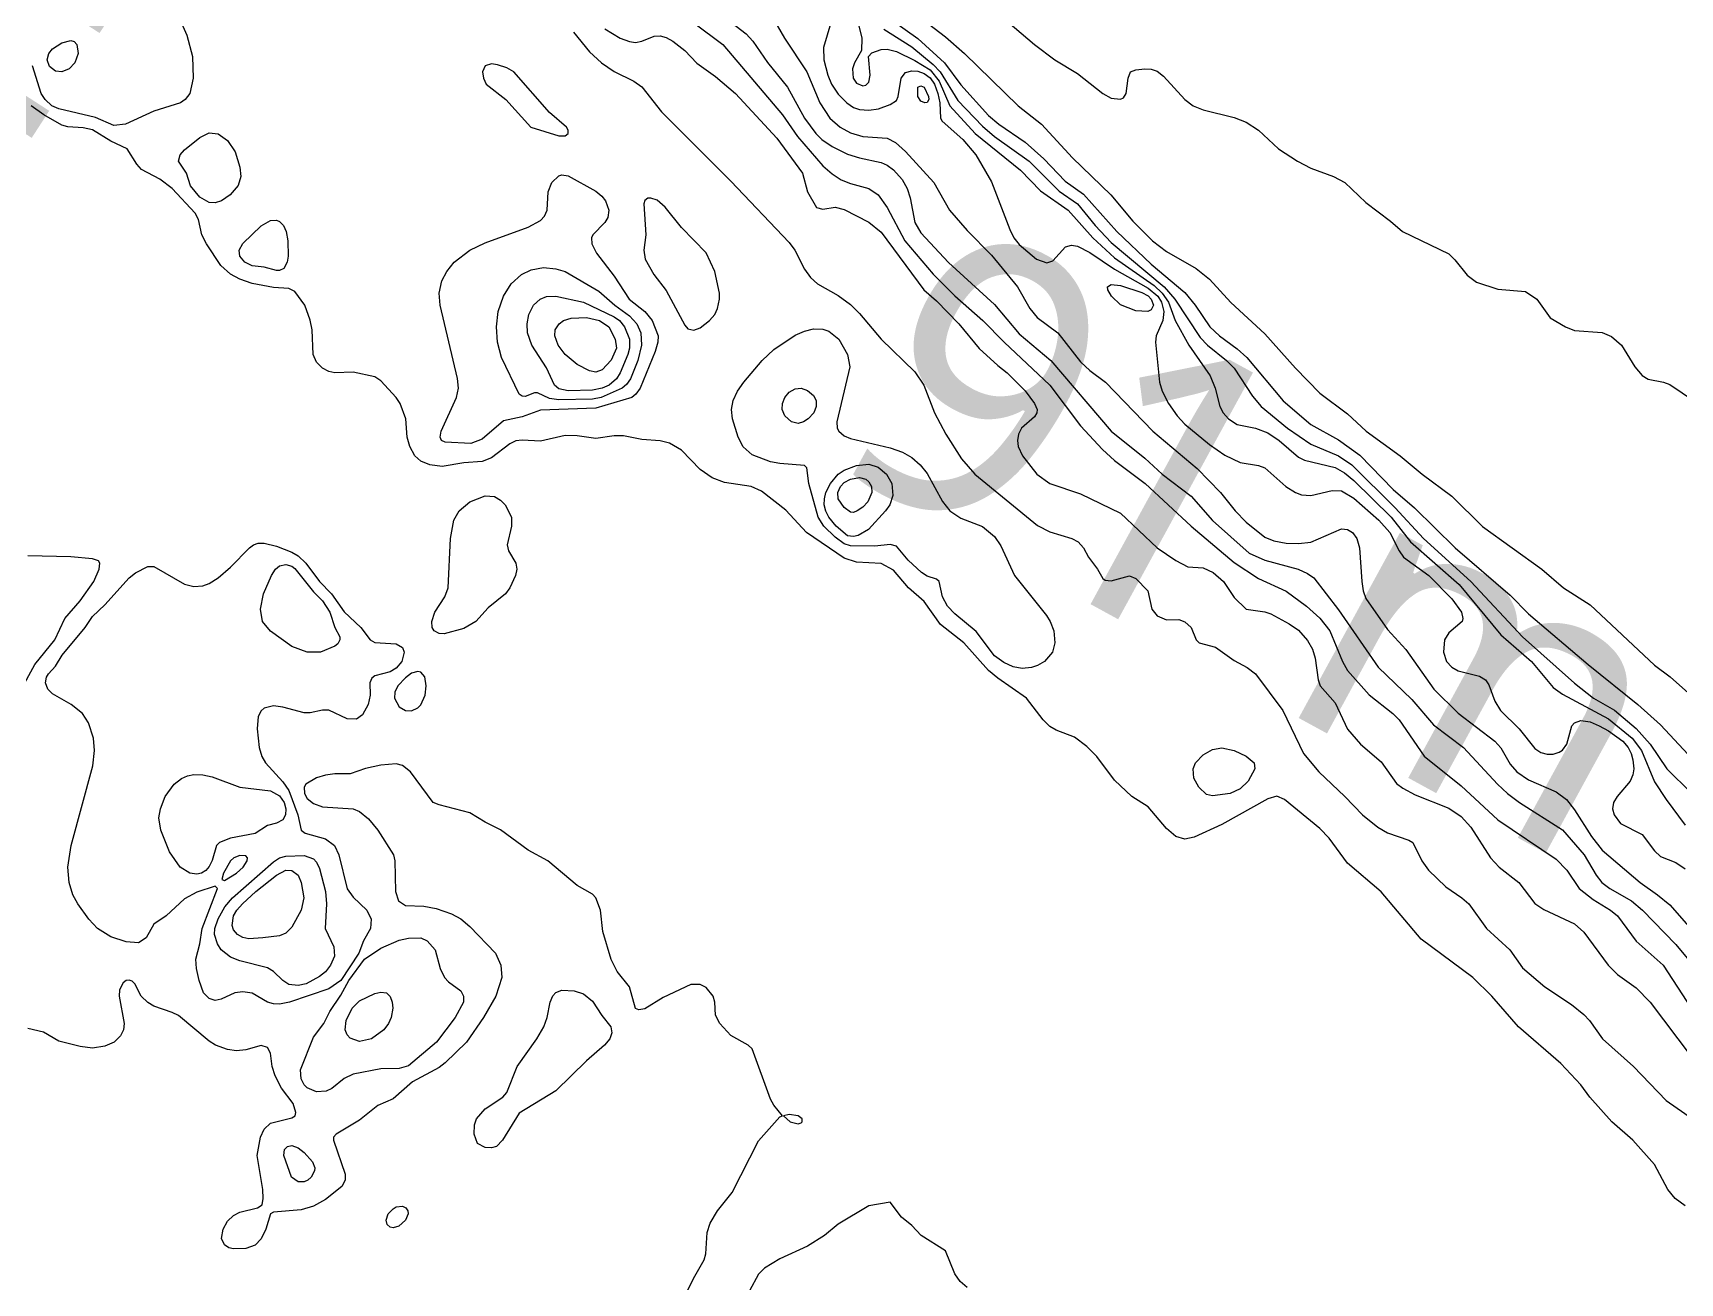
# Model space of a CAD drawing. Extents: x 474277 to 475042, y 254928 to 255625.
# Drawn here: x 474583.15 to 474624.31, y 255089.81 to 255121.03 of the extents above; entities that cross this region are included whole.
import ezdxf

# ---------------------------------------------------------------- set-up
doc = ezdxf.new("R2010")
doc.units = 0
doc.header["$MEASUREMENT"] = 0
doc.layers.add('BaseMapV2_DTM_export_MonNov09090547073261 — entities', color=1, linetype='CONTINUOUS')
doc.styles.get("Standard").update_dxf_attribs({"font": 'romans.shx'})

msp = doc.modelspace()

# ---------------------------------------------------------------- linework, layer by layer
at = {"layer": 'BaseMapV2_DTM_export_MonNov09090547073261 — entities', "color": 15, "linetype": 'Continuous', "true_color": 0xb7484b}
for points in [[(474583.105, 255122.577, 91), (474583.335, 255122.749, 91), (474583.718, 255122.887, 91), (474584.332, 255122.955, 91), (474585.022, 255122.931, 91), (474585.482, 255122.826, 91), (474585.789, 255122.676, 91), (474586.095, 255122.43, 91), (474586.411, 255122.05, 91), (474586.755, 255121.513, 91), (474586.996, 255120.976, 91), (474587.136, 255120.439, 91), (474587.157, 255119.903, 91), (474587.069, 255119.519, 91), (474586.954, 255119.366, 91), (474586.84, 255119.289, 91), (474586.172, 255119.079, 91), (474585.467, 255118.752, 91)], [(474603.501, 255122.816, 88.5), (474605.955, 255120.931, 88.5), (474606.432, 255120.516, 88.5), (474607.767, 255119.213, 88.5), (474608.356, 255118.752, 88.5), (474609.124, 255117.909, 88.5), (474610.085, 255116.989, 88.5), (474610.632, 255116.334, 88.5), (474611.124, 255115.839, 88.5), (474611.475, 255115.576, 88.5), (474612.22, 255115.149, 88.5), (474612.549, 255114.883, 88.5), (474613.085, 255114.295, 88.5), (474613.929, 255113.517, 88.5), (474614.696, 255112.658, 88.5), (474615.309, 255112.032, 88.5), (474615.999, 255111.515, 88.5), (474616.464, 255111.085, 88.5), (474617.31, 255110.471, 88.5), (474617.86, 255110.011, 88.5), (474618.606, 255109.462, 88.5), (474619.373, 255108.703, 88.5), (474620.854, 255107.634, 88.5), (474621.397, 255107.174, 88.5), (474622.057, 255106.75, 88.5), (474623.667, 255105.239, 88.5), (474624.064, 255104.951, 88.5), (474625.277, 255103.866, 88.5)], [(474601.623, 255121.436, 89.75), (474601.932, 255120.899, 89.75), (474602.492, 255120.056, 89.75), (474602.811, 255119.288, 89.75), (474603.06, 255118.906, 89.75), (474603.324, 255118.676, 89.75), (474603.578, 255118.536, 89.75), (474603.884, 255118.445, 89.75), (474604.498, 255118.405, 89.75), (474604.705, 255118.292, 89.75), (474604.958, 255118.07, 89.75), (474605.659, 255117.296, 89.75), (474606.057, 255116.606, 89.75), (474606.491, 255116.094, 89.75), (474607.105, 255115.482, 89.75), (474607.752, 255114.689, 89.75), (474608.064, 255114.152, 89.75), (474608.241, 255113.922, 89.75), (474608.763, 255113.538, 89.75), (474609.328, 255112.813, 89.75), (474609.558, 255112.601, 89.75), (474609.949, 255112.312, 89.75), (474611.134, 255111.085, 89.75), (474612.242, 255110.15, 89.75), (474612.823, 255109.551, 89.75), (474613.192, 255109.091, 89.75), (474613.469, 255108.809, 89.75), (474613.929, 255108.434, 89.75), (474614.159, 255108.348, 89.75), (474614.466, 255108.286, 89.75), (474614.772, 255108.275, 89.75), (474615.079, 255108.313, 89.75), (474615.846, 255108.641, 89.75), (474615.999, 255108.63, 89.75), (474616.12, 255108.555, 89.75), (474616.234, 255108.401, 89.75), (474616.3, 255108.171, 89.75), (474616.352, 255107.328, 89.75), (474616.39, 255107.098, 89.75), (474616.459, 255106.907, 89.75), (474616.996, 255106.133, 89.75), (474617.456, 255105.628, 89.75), (474618.158, 255104.644, 89.75), (474618.759, 255104.038, 89.75), (474619.681, 255103.341, 89.75), (474619.833, 255103.173, 89.75), (474620.063, 255102.768, 89.75), (474620.232, 255102.574, 89.75), (474620.523, 255102.377, 89.75), (474621.213, 255102.073, 89.75), (474621.467, 255101.884, 89.75), (474621.673, 255101.626, 89.75), (474622.092, 255100.964, 89.75), (474622.363, 255100.622, 89.75), (474623.307, 255099.813, 89.75), (474623.747, 255099.507, 89.75), (474624.05, 255099.253, 89.75), (474624.587, 255098.647, 89.75)], [(474604.574, 255121.386, 88.75), (474605.264, 255120.892, 88.75), (474605.932, 255120.286, 88.75), (474606.338, 255119.736, 88.75), (474607.028, 255118.972, 88.75), (474607.286, 255118.752, 88.75), (474607.948, 255118.3, 88.75), (474608.408, 255117.89, 88.75), (474608.945, 255117.333, 88.75), (474609.405, 255117.002, 88.75), (474610.235, 255116.069, 88.75), (474611.092, 255115.254, 88.75), (474611.935, 255114.55, 88.75), (474612.194, 255114.229, 88.75), (474612.559, 255113.692, 88.75), (474612.799, 255113.462, 88.75), (474613.239, 255113.144, 88.75), (474613.48, 255112.925, 88.75), (474614.389, 255111.84, 88.75), (474615.079, 255111.249, 88.75), (474615.769, 255110.868, 88.75), (474616.306, 255110.481, 88.75), (474617.143, 255109.628, 88.75), (474617.675, 255109.168, 88.75), (474618.69, 255108.171, 88.75), (474620.063, 255106.992, 88.75), (474620.523, 255106.52, 88.75), (474622.012, 255105.257, 88.75), (474623.248, 255104.261, 88.75), (474623.82, 255103.751, 88.75), (474624.51, 255103.007, 88.75)], [(474607.178, 255121.589, 88.25), (474608.181, 255120.746, 88.25), (474608.682, 255120.363, 88.25), (474609.252, 255120.016, 88.25), (474609.881, 255119.519, 88.25), (474610.095, 255119.405, 88.25), (474610.325, 255119.376, 88.25), (474610.402, 255119.409, 88.25), (474610.467, 255119.519, 88.25), (474610.517, 255119.903, 88.25), (474610.579, 255120.056, 88.25), (474610.708, 255120.113, 88.25), (474610.938, 255120.133, 88.25), (474611.092, 255120.129, 88.25), (474611.245, 255120.079, 88.25), (474611.399, 255119.952, 88.25), (474611.933, 255119.366, 88.25), (474612.142, 255119.213, 88.25), (474612.395, 255119.109, 88.25), (474613.162, 255118.923, 88.25), (474613.469, 255118.803, 88.25), (474613.77, 255118.599, 88.25), (474614.276, 255118.139, 88.25), (474614.75, 255117.832, 88.25), (474615.079, 255117.656, 88.25), (474615.644, 255117.449, 88.25), (474615.934, 255117.296, 88.25), (474616.459, 255116.794, 88.25), (474617.073, 255116.334, 88.25), (474617.375, 255116.069, 88.25), (474618.529, 255115.512, 88.25), (474618.683, 255115.367, 88.25), (474618.989, 255114.985, 88.25), (474619.22, 255114.803, 88.25), (474619.756, 255114.63, 88.25), (474620.446, 255114.577, 88.25), (474620.732, 255114.382, 88.25), (474621.06, 255113.919, 88.25), (474621.443, 255113.687, 88.25), (474621.673, 255113.601, 88.25), (474622.363, 255113.545, 88.25), (474622.593, 255113.449, 88.25), (474622.848, 255113.232, 88.25), (474623.176, 255112.695, 88.25), (474623.36, 255112.473, 88.25), (474623.513, 255112.387, 88.25), (474623.897, 255112.308, 88.25), (474624.05, 255112.248, 88.25), (474624.664, 255111.836, 88.25)], [(474596.66, 255121.053, 90.75), (474597.06, 255120.559, 90.75), (474597.361, 255120.286, 90.75), (474597.674, 255120.07, 90.75), (474598.165, 255119.826, 90.75), (474598.364, 255119.685, 90.75), (474598.861, 255119.059, 90.75), (474600.587, 255117.328, 90.75), (474602.044, 255115.797, 90.75), (474602.189, 255115.609, 90.75), (474602.427, 255115.135, 90.75), (474602.581, 255114.919, 90.75), (474602.757, 255114.765, 90.75), (474603.271, 255114.474, 90.75), (474603.578, 255114.252, 90.75), (474603.808, 255114.022, 90.75), (474604.344, 255113.386, 90.75), (474605.188, 255112.57, 90.75), (474605.408, 255112.235, 90.75), (474605.682, 255111.545, 90.75), (474605.96, 255111.008, 90.75), (474606.35, 255110.395, 90.75), (474606.685, 255110.011, 90.75), (474608.255, 255108.725, 90.75), (474608.562, 255108.569, 90.75), (474609.114, 255108.401, 90.75), (474609.268, 255108.324, 90.75), (474609.405, 255108.171, 90.75), (474609.523, 255107.941, 90.75), (474609.753, 255107.634, 90.75), (474609.883, 255107.404, 90.75), (474609.942, 255107.363, 90.75), (474610.095, 255107.348, 90.75), (474610.555, 255107.47, 90.75), (474610.708, 255107.404, 90.75), (474611.008, 255107.098, 90.75), (474611.112, 255106.638, 90.75), (474611.245, 255106.469, 90.75), (474611.475, 255106.368, 90.75), (474611.782, 255106.383, 90.75), (474611.935, 255106.324, 90.75), (474612.093, 255106.178, 90.75), (474612.219, 255105.871, 90.75), (474612.288, 255105.794, 90.75), (474612.702, 255105.692, 90.75), (474613.162, 255105.359, 90.75), (474613.49, 255105.181, 90.75), (474613.699, 255105.027, 90.75), (474614.386, 255104.107, 90.75), (474614.902, 255103.034, 90.75), (474615.279, 255102.574, 90.75), (474615.934, 255101.96, 90.75), (474616.373, 255101.5, 90.75), (474616.755, 255101.194, 90.75), (474616.996, 255101.048, 90.75), (474617.533, 255100.871, 90.75), (474617.63, 255100.81, 90.75), (474617.856, 255100.35, 90.75), (474618.019, 255100.12, 90.75), (474618.453, 255099.704, 90.75), (474618.854, 255099.43, 90.75), (474619.027, 255099.277, 90.75), (474619.475, 255098.663, 90.75), (474620.054, 255098.127, 90.75), (474620.37, 255097.679, 90.75), (474620.926, 255097.206, 90.75), (474621.596, 255096.76, 90.75), (474621.903, 255096.516, 90.75), (474622.045, 255096.363, 90.75), (474622.367, 255095.903, 90.75), (474623.14, 255095.213, 90.75), (474623.958, 255094.369, 90.75), (474624.615, 255093.909, 90.75)], [(474597.443, 255121.134, 90.5), (474597.827, 255120.904, 90.5), (474598.057, 255120.816, 90.5), (474598.21, 255120.796, 90.5), (474598.364, 255120.827, 90.5), (474598.67, 255120.951, 90.5), (474598.824, 255120.957, 90.5), (474598.977, 255120.917, 90.5), (474599.137, 255120.823, 90.5), (474599.441, 255120.593, 90.5), (474599.744, 255120.273, 90.5), (474600.204, 255119.941, 90.5), (474600.709, 255119.519, 90.5), (474601.737, 255118.406, 90.5), (474602.378, 255117.526, 90.5), (474602.508, 255117.066, 90.5), (474602.734, 255116.674, 90.5), (474602.887, 255116.632, 90.5), (474603.194, 255116.677, 90.5), (474603.424, 255116.624, 90.5), (474604.038, 255116.308, 90.5), (474604.344, 255116.059, 90.5), (474605.408, 255114.612, 90.5), (474605.725, 255114.337, 90.5), (474606.288, 255113.769, 90.5), (474606.798, 255113.153, 90.5), (474607.258, 255112.722, 90.5), (474607.498, 255112.542, 90.5), (474607.948, 255112.09, 90.5), (474608.175, 255111.775, 90.5), (474608.242, 255111.622, 90.5), (474608.239, 255111.545, 90.5), (474608.178, 255111.442, 90.5), (474607.856, 255111.162, 90.5), (474607.776, 255111.008, 90.5), (474607.751, 255110.855, 90.5), (474607.772, 255110.701, 90.5), (474607.874, 255110.471, 90.5), (474608.236, 255110.011, 90.5), (474608.562, 255109.781, 90.5), (474609.328, 255109.516, 90.5), (474610.325, 255109.035, 90.5), (474611.245, 255108.168, 90.5), (474611.705, 255107.854, 90.5), (474612.012, 255107.698, 90.5), (474612.395, 255107.671, 90.5), (474612.643, 255107.558, 90.5), (474612.899, 255107.328, 90.5), (474613.162, 255106.931, 90.5), (474613.469, 255106.639, 90.5), (474613.929, 255106.572, 90.5), (474614.082, 255106.519, 90.5), (474614.542, 255106.275, 90.5), (474614.772, 255106.112, 90.5), (474615.002, 255105.854, 90.5), (474615.121, 255105.641, 90.5), (474615.189, 255105.411, 90.5), (474615.261, 255104.874, 90.5), (474615.313, 255104.721, 90.5), (474615.692, 255104.295, 90.5), (474615.999, 255103.641, 90.5), (474616.326, 255103.264, 90.5), (474616.843, 255102.821, 90.5), (474617.226, 255102.285, 90.5), (474617.379, 255102.167, 90.5), (474617.686, 255102.005, 90.5), (474618.529, 255101.664, 90.5), (474618.836, 255101.459, 90.5), (474619.077, 255101.194, 90.5), (474619.568, 255100.427, 90.5), (474619.785, 255100.197, 90.5), (474620.28, 255099.813, 90.5), (474620.676, 255099.29, 90.5), (474620.906, 255099.139, 90.5), (474621.673, 255098.775, 90.5), (474621.903, 255098.571, 90.5), (474622.512, 255097.743, 90.5), (474622.747, 255097.517, 90.5), (474623.207, 255097.181, 90.5), (474623.563, 255096.823, 90.5), (474624.587, 255095.465, 90.5)], [(474599.667, 255121.282, 90.25), (474600.388, 255120.746, 90.25), (474601.88, 255118.982, 90.25), (474602.258, 255118.446, 90.25), (474602.887, 255117.715, 90.25), (474603.118, 255117.511, 90.25), (474603.348, 255117.362, 90.25), (474603.578, 255117.268, 90.25), (474604.038, 255117.143, 90.25), (474604.268, 255116.985, 90.25), (474604.498, 255116.672, 90.25), (474604.939, 255115.839, 90.25), (474605.648, 255115.006, 90.25), (474606.185, 255114.467, 90.25), (474606.888, 255113.845, 90.25), (474607.416, 255113.308, 90.25), (474608.56, 255112.235, 90.25), (474609.328, 255111.217, 90.25), (474609.878, 255110.625, 90.25), (474610.172, 255110.355, 90.25), (474610.942, 255109.781, 90.25), (474612.095, 255108.708, 90.25), (474613.162, 255107.803, 90.25), (474613.776, 255107.406, 90.25), (474614.466, 255107.085, 90.25), (474614.972, 255106.714, 90.25), (474615.309, 255106.416, 90.25), (474615.557, 255106.101, 90.25), (474615.873, 255105.334, 90.25), (474616.001, 255105.104, 90.25), (474616.536, 255104.495, 90.25), (474617.134, 255104.031, 90.25), (474617.288, 255103.877, 90.25), (474617.916, 255102.963, 90.25), (474618.836, 255102.225, 90.25), (474619.756, 255101.376, 90.25), (474621.213, 255100.396, 90.25), (474621.481, 255100.12, 90.25), (474621.789, 255099.66, 90.25), (474622.133, 255099.388, 90.25), (474622.57, 255099.123, 90.25), (474622.747, 255098.981, 90.25), (474623.207, 255098.348, 90.25), (474623.884, 255097.743, 90.25), (474624.832, 255096.286, 90.25)], [(474600.613, 255121.283, 90), (474600.971, 255121.007, 90), (474601.137, 255120.823, 90), (474601.507, 255120.29, 90), (474602.006, 255119.673, 90), (474602.434, 255118.906, 90), (474602.714, 255118.522, 90), (474602.864, 255118.369, 90), (474603.118, 255118.196, 90), (474603.501, 255118.006, 90), (474603.808, 255117.908, 90), (474604.344, 255117.799, 90), (474604.498, 255117.732, 90), (474604.651, 255117.611, 90), (474604.867, 255117.372, 90), (474604.996, 255117.142, 90), (474605.067, 255116.912, 90), (474605.184, 255116.299, 90), (474605.341, 255116.039, 90), (474606.031, 255115.3, 90), (474607.181, 255114.248, 90), (474607.795, 255113.517, 90), (474608.582, 255112.848, 90), (474610.095, 255111.083, 90), (474610.938, 255110.407, 90), (474611.367, 255110.011, 90), (474612.089, 255109.459, 90), (474612.625, 255108.856, 90), (474613.545, 255108.037, 90), (474613.929, 255107.862, 90), (474614.766, 255107.634, 90), (474615.002, 255107.529, 90), (474615.156, 255107.417, 90), (474615.769, 255106.62, 90), (474616.766, 255105.193, 90), (474617.609, 255104.381, 90), (474618.146, 255103.747, 90), (474618.894, 255103.187, 90), (474619.746, 255102.267, 90), (474619.997, 255102.037, 90), (474620.297, 255101.807, 90), (474621.366, 255101.126, 90), (474621.909, 255100.504, 90), (474622.21, 255099.998, 90), (474622.354, 255099.813, 90), (474622.554, 255099.66, 90), (474623.092, 255099.353, 90), (474623.371, 255099.123, 90), (474624.203, 255098.259, 90), (474624.567, 255097.82, 90)], [(474603.091, 255121.283, 89.5), (474602.903, 255120.669, 89.5), (474602.912, 255120.363, 89.5), (474603.01, 255119.979, 89.5), (474603.103, 255119.749, 89.5), (474603.271, 255119.505, 89.5), (474603.484, 255119.289, 89.5), (474603.654, 255119.173, 89.5), (474603.808, 255119.117, 89.5), (474604.038, 255119.1, 89.5), (474604.277, 255119.136, 89.5), (474604.574, 255119.247, 89.5), (474604.728, 255119.348, 89.5), (474604.771, 255119.443, 89.5), (474604.846, 255119.903, 89.5), (474604.958, 255120.04, 89.5), (474605.111, 255120.086, 89.5), (474605.264, 255120.074, 89.5), (474605.418, 255120.022, 89.5), (474605.571, 255119.91, 89.5), (474605.679, 255119.749, 89.5), (474605.762, 255119.519, 89.5), (474605.808, 255119.289, 89.5), (474605.831, 255118.906, 89.5), (474605.867, 255118.829, 89.5), (474606.389, 255118.369, 89.5), (474606.708, 255117.986, 89.5), (474607.105, 255117.315, 89.5), (474607.565, 255116.122, 89.5), (474607.664, 255115.915, 89.5), (474607.795, 255115.748, 89.5), (474608.226, 255115.379, 89.5), (474608.485, 255115.288, 89.5), (474608.638, 255115.342, 89.5), (474608.949, 255115.685, 89.5), (474609.098, 255115.728, 89.5), (474609.252, 255115.703, 89.5), (474609.558, 255115.551, 89.5), (474610.172, 255115.127, 89.5), (474611.015, 255114.66, 89.5), (474611.258, 255114.459, 89.5), (474611.354, 255114.305, 89.5), (474611.408, 255114.075, 89.5), (474611.383, 255113.845, 89.5), (474611.221, 255113.462, 89.5), (474611.197, 255113.308, 89.5), (474611.298, 255112.312, 89.5), (474611.367, 255112.082, 89.5), (474611.528, 255111.775, 89.5), (474611.746, 255111.468, 89.5), (474611.935, 255111.261, 89.5), (474612.549, 255110.751, 89.5), (474612.932, 255110.483, 89.5), (474613.315, 255110.3, 89.5), (474613.776, 255110.229, 89.5), (474613.929, 255110.172, 89.5), (474614.455, 255109.705, 89.5), (474614.696, 255109.552, 89.5), (474614.849, 255109.497, 89.5), (474615.079, 255109.475, 89.5), (474615.616, 255109.606, 89.5), (474615.846, 255109.592, 89.5), (474616.152, 255109.41, 89.5), (474616.777, 255108.861, 89.5), (474617.055, 255108.555, 89.5), (474617.287, 255108.094, 89.5), (474617.396, 255107.941, 89.5), (474618.032, 255107.481, 89.5), (474618.606, 255106.899, 89.5), (474618.844, 255106.561, 89.5), (474618.881, 255106.408, 89.5), (474618.861, 255106.331, 89.5), (474618.529, 255106.048, 89.5), (474618.425, 255105.871, 89.5), (474618.394, 255105.564, 89.5), (474618.474, 255105.334, 89.5), (474618.606, 255105.189, 89.5), (474618.759, 255105.095, 89.5), (474619.296, 255104.966, 89.5), (474619.444, 255104.874, 89.5), (474619.526, 255104.747, 89.5), (474619.682, 255104.337, 89.5), (474619.819, 255104.107, 89.5), (474620.285, 255103.647, 89.5), (474620.676, 255103.162, 89.5), (474620.83, 255103.055, 89.5), (474620.983, 255103.013, 89.5), (474621.136, 255103.014, 89.5), (474621.29, 255103.064, 89.5), (474621.366, 255103.116, 89.5), (474621.474, 255103.264, 89.5), (474621.606, 255103.724, 89.5), (474621.673, 255103.801, 89.5), (474621.827, 255103.86, 89.5), (474622.057, 255103.824, 89.5), (474622.287, 255103.723, 89.5), (474622.517, 255103.596, 89.5), (474622.874, 255103.341, 89.5), (474623.008, 255103.187, 89.5), (474623.083, 255103.034, 89.5), (474623.13, 255102.876, 89.5), (474623.15, 255102.65, 89.5), (474623.13, 255102.497, 89.5), (474623.063, 255102.344, 89.5), (474622.734, 255101.96, 89.5), (474622.642, 255101.807, 89.5), (474622.623, 255101.654, 89.5), (474622.661, 255101.5, 89.5), (474622.823, 255101.283, 89.5), (474623.36, 255101.007, 89.5), (474623.667, 255100.604, 89.5), (474623.82, 255100.459, 89.5), (474624.203, 255100.308, 89.5), (474624.433, 255100.154, 89.5)], [(474603.791, 255121.206, 89.25), (474603.863, 255120.899, 89.25), (474603.852, 255120.593, 89.25), (474603.676, 255120.286, 89.25), (474603.628, 255120.133, 89.25), (474603.646, 255119.903, 89.25), (474603.731, 255119.777, 89.25), (474603.884, 255119.712, 89.25), (474603.961, 255119.728, 89.25), (474604.038, 255119.804, 89.25), (474604.073, 255119.979, 89.25), (474604.03, 255120.439, 89.25), (474604.114, 255120.537, 89.25), (474604.344, 255120.618, 89.25), (474604.498, 255120.627, 89.25), (474604.728, 255120.567, 89.25), (474605.188, 255120.341, 89.25), (474605.571, 255120.107, 89.25), (474605.791, 255119.826, 89.25), (474606.061, 255119.213, 89.25), (474606.694, 255118.522, 89.25), (474607.828, 255117.602, 89.25), (474608.331, 255117.086, 89.25), (474609.019, 255116.606, 89.25), (474609.636, 255115.915, 89.25), (474610.172, 255115.417, 89.25), (474611.169, 255114.719, 89.25), (474611.367, 255114.535, 89.25), (474611.522, 255114.305, 89.25), (474611.695, 255113.845, 89.25), (474612.036, 255113.232, 89.25), (474612.568, 255112.465, 89.25), (474612.693, 255112.158, 89.25), (474612.807, 255111.698, 89.25), (474612.892, 255111.545, 89.25), (474613.026, 255111.392, 89.25), (474613.239, 255111.255, 89.25), (474613.699, 255111.157, 89.25), (474614.006, 255111.041, 89.25), (474614.293, 255110.855, 89.25), (474614.772, 255110.435, 89.25), (474614.926, 255110.364, 89.25), (474615.692, 255110.179, 89.25), (474615.922, 255110.042, 89.25), (474616.152, 255109.852, 89.25), (474617.087, 255108.938, 89.25), (474617.568, 255108.324, 89.25), (474618.784, 255107.251, 89.25), (474619.833, 255105.995, 89.25), (474620.594, 255105.334, 89.25), (474621.136, 255104.684, 89.25), (474621.366, 255104.514, 89.25), (474622.517, 255103.897, 89.25), (474623.114, 255103.417, 89.25), (474623.341, 255103.111, 89.25), (474623.667, 255102.326, 89.25), (474623.958, 255101.884, 89.25), (474624.433, 255101.247, 89.25)], [(474604.414, 255121.129, 89), (474605.111, 255120.688, 89), (474605.648, 255120.244, 89), (474605.822, 255120.056, 89), (474606.261, 255119.345, 89), (474606.875, 255118.7, 89), (474607.181, 255118.446, 89), (474608.047, 255117.832, 89), (474608.792, 255117.079, 89), (474609.254, 255116.759, 89), (474609.689, 255116.222, 89), (474610.095, 255115.797, 89), (474611.418, 255114.689, 89), (474611.684, 255114.382, 89), (474612.319, 255113.428, 89), (474612.501, 255113.232, 89), (474612.974, 255112.848, 89), (474613.162, 255112.658, 89), (474613.622, 255111.956, 89), (474613.841, 255111.698, 89), (474614.496, 255111.162, 89), (474615.079, 255110.762, 89), (474615.769, 255110.469, 89), (474616.108, 255110.241, 89), (474617.19, 255109.168, 89), (474617.894, 255108.401, 89), (474619.08, 255107.328, 89), (474620.374, 255105.948, 89), (474621.673, 255104.788, 89), (474622.147, 255104.414, 89), (474622.67, 255104.116, 89), (474623.207, 255103.655, 89), (474623.562, 255103.264, 89), (474623.976, 255102.65, 89), (474624.587, 255102.054, 89)], [(474584.056, 255120.133, 91.25), (474583.872, 255120.058, 91.25), (474583.718, 255120.078, 91.25), (474583.565, 255120.195, 91.25), (474583.507, 255120.363, 91.25), (474583.548, 255120.516, 91.25), (474583.642, 255120.634, 91.25), (474583.872, 255120.782, 91.25), (474584.102, 255120.842, 91.25), (474584.178, 255120.818, 91.25), (474584.246, 255120.746, 91.25), (474584.284, 255120.516, 91.25), (474584.201, 255120.286, 91.25), (474584.056, 255120.133, 91.25)], [(474585.467, 255118.752, 91), (474585.175, 255118.72, 91), (474584.715, 255118.922, 91), (474583.795, 255119.136, 91), (474583.62, 255119.213, 91), (474583.458, 255119.366, 91), (474583.361, 255119.519, 91), (474583.138, 255120.209, 91)], [(474596.523, 255118.517, 90.75), (474596.529, 255118.599, 90.75), (474596.482, 255118.676, 90.75), (474596.063, 255119.045, 90.75), (474595.17, 255120.056, 90.75), (474594.99, 255120.162, 90.75), (474594.76, 255120.238, 90.75), (474594.606, 255120.256, 90.75), (474594.451, 255120.209, 90.75), (474594.382, 255120.056, 90.75), (474594.406, 255119.903, 90.75), (474594.48, 255119.749, 90.75), (474594.972, 255119.366, 90.75), (474595.594, 255118.676, 90.75), (474596.293, 255118.463, 90.75), (474596.447, 255118.465, 90.75), (474596.523, 255118.517, 90.75)], [(474605.441, 255119.289, 89.75), (474605.341, 255119.328, 89.75), (474605.26, 255119.443, 89.75), (474605.259, 255119.673, 89.75), (474605.341, 255119.71, 89.75), (474605.418, 255119.673, 89.75), (474605.529, 255119.443, 89.75), (474605.535, 255119.366, 89.75), (474605.494, 255119.296, 89.75), (474605.441, 255119.289, 89.75)], [(474624.433, 255091.734, 90.75), (474624.186, 255091.916, 90.75), (474624.004, 255092.146, 90.75), (474623.667, 255092.769, 90.75), (474623.13, 255093.373, 90.75), (474622.599, 255093.833, 90.75), (474622.052, 255094.446, 90.75), (474621.827, 255094.761, 90.75), (474621.326, 255095.29, 90.75), (474620.269, 255096.21, 90.75), (474619.603, 255096.974, 90.75), (474619.132, 255097.436, 90.75), (474617.839, 255098.396, 90.75), (474616.843, 255099.578, 90.75), (474615.999, 255100.291, 90.75), (474615.539, 255100.921, 90.75), (474615.309, 255101.164, 90.75), (474614.426, 255101.884, 90.75), (474614.236, 255101.966, 90.75), (474614.006, 255101.902, 90.75), (474612.855, 255101.258, 90.75), (474612.165, 255100.944, 90.75), (474611.935, 255100.894, 90.75), (474611.705, 255100.962, 90.75), (474611.475, 255101.16, 90.75), (474611.015, 255101.704, 90.75), (474610.611, 255101.96, 90.75), (474610.172, 255102.369, 90.75), (474609.734, 255102.957, 90.75), (474609.482, 255103.212, 90.75), (474609.175, 255103.439, 90.75), (474608.715, 255103.613, 90.75), (474608.562, 255103.71, 90.75), (474608.39, 255103.877, 90.75), (474607.978, 255104.414, 90.75), (474607.258, 255104.915, 90.75), (474607.028, 255105.106, 90.75), (474606.415, 255105.801, 90.75), (474605.83, 255106.254, 90.75), (474605.418, 255106.831, 90.75), (474605.026, 255107.174, 90.75), (474604.651, 255107.614, 90.75), (474604.344, 255107.775, 90.75), (474603.731, 255107.811, 90.75), (474603.424, 255107.909, 90.75), (474602.482, 255108.555, 90.75), (474601.967, 255109.114, 90.75), (474601.354, 255109.582, 90.75), (474601.095, 255109.705, 90.75), (474600.434, 255109.8, 90.75), (474600.127, 255109.919, 90.75), (474599.82, 255110.131, 90.75), (474599.36, 255110.606, 90.75), (474599.054, 255110.788, 90.75), (474598.824, 255110.846, 90.75), (474598.364, 255110.876, 90.75), (474597.904, 255110.966, 90.75), (474597.674, 255110.964, 90.75), (474597.213, 255110.901, 90.75), (474596.753, 255110.967, 90.75), (474596.447, 255110.976, 90.75), (474595.833, 255110.837, 90.75), (474595.373, 255110.861, 90.75), (474595.22, 255110.842, 90.75), (474595.067, 255110.772, 90.75), (474594.606, 255110.418, 90.75), (474594.376, 255110.331, 90.75), (474593.916, 255110.29, 90.75), (474593.38, 255110.2, 90.75), (474593.073, 255110.245, 90.75), (474592.843, 255110.339, 90.75), (474592.693, 255110.471, 90.75), (474592.566, 255110.701, 90.75), (474592.505, 255110.931, 90.75), (474592.469, 255111.392, 90.75), (474592.324, 255111.775, 90.75), (474592.228, 255111.928, 90.75), (474591.846, 255112.338, 90.75), (474591.693, 255112.439, 90.75), (474591.156, 255112.557, 90.75), (474590.696, 255112.545, 90.75), (474590.543, 255112.574, 90.75), (474590.389, 255112.656, 90.75), (474590.236, 255112.808, 90.75), (474590.152, 255113.002, 90.75), (474590.13, 255113.615, 90.75), (474590.083, 255113.854, 90.75), (474589.947, 255114.229, 90.75), (474589.699, 255114.574, 90.75), (474589.546, 255114.65, 90.75), (474589.162, 255114.669, 90.75), (474588.626, 255114.77, 90.75), (474588.319, 255114.88, 90.75), (474588.089, 255115.004, 90.75), (474587.85, 255115.225, 90.75), (474587.487, 255115.762, 90.75), (474587.37, 255115.992, 90.75), (474587.285, 255116.375, 90.75), (474587.209, 255116.529, 90.75), (474586.632, 255117.148, 90.75), (474586.325, 255117.376, 90.75), (474585.865, 255117.621, 90.75), (474585.744, 255117.756, 90.75), (474585.506, 255118.139, 90.75), (474585.099, 255118.325, 90.75), (474584.639, 255118.61, 90.75), (474584.409, 255118.663, 90.75), (474584.025, 255118.683, 90.75), (474583.872, 255118.726, 90.75), (474583.426, 255118.982, 90.75), (474583.111, 255119.213, 90.75)], [(474587.862, 255116.836, 91), (474587.706, 255116.786, 91), (474587.552, 255116.796, 91), (474587.322, 255116.93, 91), (474587.092, 255117.214, 91), (474586.993, 255117.526, 91), (474586.792, 255117.832, 91), (474586.831, 255117.986, 91), (474586.939, 255118.111, 91), (474587.322, 255118.423, 91), (474587.552, 255118.536, 91), (474587.782, 255118.511, 91), (474588.012, 255118.341, 91), (474588.202, 255118.062, 91), (474588.325, 255117.679, 91), (474588.345, 255117.449, 91), (474588.282, 255117.219, 91), (474588.081, 255116.989, 91), (474587.862, 255116.836, 91)], [(474594.097, 255110.778, 91), (474593.456, 255110.807, 91), (474593.361, 255110.855, 91), (474593.323, 255110.931, 91), (474593.353, 255111.085, 91), (474593.735, 255111.928, 91), (474593.783, 255112.158, 91), (474593.763, 255112.396, 91), (474593.323, 255114.229, 91), (474593.306, 255114.535, 91), (474593.371, 255114.842, 91), (474593.49, 255115.072, 91), (474593.676, 255115.302, 91), (474594.069, 255115.609, 91), (474594.453, 255115.79, 91), (474595.527, 255116.178, 91), (474595.833, 255116.343, 91), (474595.936, 255116.452, 91), (474596.001, 255116.606, 91), (474596.026, 255117.066, 91), (474596.116, 255117.296, 91), (474596.293, 255117.466, 91), (474596.37, 255117.488, 91), (474596.523, 255117.464, 91), (474597.213, 255117.08, 91), (474597.367, 255116.958, 91), (474597.459, 255116.836, 91), (474597.538, 255116.606, 91), (474597.52, 255116.418, 91), (474597.443, 255116.295, 91), (474597.141, 255115.992, 91), (474597.112, 255115.915, 91), (474597.115, 255115.762, 91), (474597.232, 255115.532, 91), (474597.674, 255114.953, 91), (474598.047, 255114.382, 91), (474598.44, 255114.071, 91), (474598.626, 255113.845, 91), (474598.772, 255113.462, 91), (474598.768, 255113.308, 91), (474598.702, 255113.078, 91), (474598.322, 255112.158, 91), (474598.22, 255112.005, 91), (474598.116, 255111.928, 91), (474597.213, 255111.662, 91), (474595.833, 255111.61, 91), (474595.373, 255111.443, 91), (474594.913, 255111.34, 91), (474594.376, 255110.881, 91), (474594.097, 255110.778, 91)], [(474599.667, 255113.607, 90.75), (474599.82, 255113.669, 90.75), (474600.06, 255113.845, 90.75), (474600.191, 255113.999, 90.75), (474600.255, 255114.152, 90.75), (474600.307, 255114.382, 90.75), (474600.306, 255114.535, 90.75), (474600.192, 255115.072, 90.75), (474599.974, 255115.542, 90.75), (474599.36, 255116.168, 90.75), (474598.946, 255116.682, 90.75), (474598.747, 255116.851, 90.75), (474598.594, 255116.908, 90.75), (474598.517, 255116.902, 90.75), (474598.44, 255116.844, 90.75), (474598.417, 255116.759, 90.75), (474598.465, 255115.992, 90.75), (474598.416, 255115.609, 90.75), (474598.447, 255115.379, 90.75), (474598.666, 255114.995, 90.75), (474598.977, 255114.597, 90.75), (474599.437, 255113.733, 90.75), (474599.514, 255113.644, 90.75), (474599.667, 255113.607, 90.75)], [(474589.421, 255115.149, 91), (474589.316, 255115.097, 91), (474589.239, 255115.097, 91), (474588.932, 255115.184, 91), (474588.626, 255115.213, 91), (474588.448, 255115.302, 91), (474588.322, 255115.455, 91), (474588.307, 255115.609, 91), (474588.396, 255115.773, 91), (474588.856, 255116.21, 91), (474589.086, 255116.349, 91), (474589.239, 255116.354, 91), (474589.316, 255116.322, 91), (474589.413, 255116.222, 91), (474589.482, 255116.069, 91), (474589.519, 255115.839, 91), (474589.526, 255115.455, 91), (474589.506, 255115.302, 91), (474589.421, 255115.149, 91)], [(474597.35, 255111.928, 91.25), (474597.137, 255111.884, 91.25), (474596.293, 255111.864, 91.25), (474596.063, 255111.903, 91.25), (474595.757, 255112.039, 91.25), (474595.68, 255112.039, 91.25), (474595.45, 255111.95, 91.25), (474595.373, 255111.956, 91.25), (474595.297, 255112.006, 91.25), (474594.861, 255112.925, 91.25), (474594.763, 255113.308, 91.25), (474594.733, 255113.692, 91.25), (474594.779, 255114.075, 91.25), (474594.907, 255114.459, 91.25), (474595.101, 255114.765, 91.25), (474595.359, 255114.995, 91.25), (474595.603, 255115.112, 91.25), (474595.91, 255115.169, 91.25), (474596.217, 255115.143, 91.25), (474596.447, 255115.072, 91.25), (474597.29, 255114.579, 91.25), (474597.695, 255114.229, 91.25), (474598.057, 255113.965, 91.25), (474598.242, 255113.769, 91.25), (474598.345, 255113.538, 91.25), (474598.355, 255113.232, 91.25), (474598.27, 255112.848, 91.25), (474598.08, 255112.388, 91.25), (474597.98, 255112.247, 91.25), (474597.875, 255112.158, 91.25), (474597.35, 255111.928, 91.25)], [(474597.373, 255112.158, 91.5), (474597.137, 255112.112, 91.5), (474596.523, 255112.092, 91.5), (474596.293, 255112.144, 91.5), (474596.183, 255112.235, 91.5), (474595.987, 255112.67, 91.5), (474595.616, 255113.232, 91.5), (474595.511, 255113.538, 91.5), (474595.5, 255113.769, 91.5), (474595.544, 255113.999, 91.5), (474595.661, 255114.229, 91.5), (474595.825, 255114.382, 91.5), (474595.987, 255114.447, 91.5), (474596.217, 255114.458, 91.5), (474596.907, 255114.31, 91.5), (474597.674, 255113.942, 91.5), (474597.805, 255113.845, 91.5), (474597.931, 255113.692, 91.5), (474598.054, 255113.385, 91.5), (474598.056, 255113.155, 91.5), (474598.02, 255113.002, 91.5), (474597.827, 255112.542, 91.5), (474597.733, 255112.388, 91.5), (474597.549, 255112.235, 91.5), (474597.373, 255112.158, 91.5)], [(474611.005, 255114.075, 89.75), (474610.708, 255114.088, 89.75), (474610.325, 255114.238, 89.75), (474610.099, 255114.459, 89.75), (474610.01, 255114.612, 89.75), (474610.004, 255114.689, 89.75), (474610.095, 255114.75, 89.75), (474610.325, 255114.725, 89.75), (474610.862, 255114.544, 89.75), (474611.015, 255114.461, 89.75), (474611.094, 255114.382, 89.75), (474611.147, 255114.229, 89.75), (474611.092, 255114.116, 89.75), (474611.005, 255114.075, 89.75)], [(474597.373, 255112.618, 91.75), (474597.213, 255112.559, 91.75), (474597.06, 255112.592, 91.75), (474596.753, 255112.746, 91.75), (474596.454, 255113.002, 91.75), (474596.276, 255113.232, 91.75), (474596.19, 255113.462, 91.75), (474596.201, 255113.615, 91.75), (474596.298, 255113.769, 91.75), (474596.41, 255113.845, 91.75), (474596.6, 255113.907, 91.75), (474596.983, 255113.926, 91.75), (474597.311, 255113.845, 91.75), (474597.54, 255113.692, 91.75), (474597.701, 255113.385, 91.75), (474597.736, 255113.155, 91.75), (474597.597, 255112.854, 91.75), (474597.373, 255112.618, 91.75)], [(474608.105, 255105.181, 91), (474607.871, 255105.16, 91), (474607.641, 255105.195, 91), (474607.411, 255105.304, 91), (474607.181, 255105.476, 91), (474606.721, 255106.08, 91), (474606.185, 255106.521, 91), (474606.005, 255106.714, 91), (474605.877, 255106.944, 91), (474605.797, 255107.328, 91), (474605.725, 255107.39, 91), (474605.494, 255107.459, 91), (474605.351, 255107.558, 91), (474605.022, 255107.864, 91), (474604.728, 255108.216, 91), (474604.574, 255108.253, 91), (474604.191, 255108.216, 91), (474603.578, 255108.217, 91), (474603.424, 255108.268, 91), (474603.194, 255108.434, 91), (474602.91, 255108.708, 91), (474602.775, 255108.938, 91), (474602.542, 255109.781, 91), (474602.491, 255110.165, 91), (474602.427, 255110.23, 91), (474601.814, 255110.275, 91), (474601.584, 255110.32, 91), (474601.124, 255110.496, 91), (474600.894, 255110.692, 91), (474600.769, 255110.931, 91), (474600.633, 255111.392, 91), (474600.605, 255111.622, 91), (474600.645, 255111.852, 91), (474600.756, 255112.082, 91), (474600.917, 255112.312, 91), (474601.373, 255112.848, 91), (474601.661, 255113.121, 91), (474602.197, 255113.479, 91), (474602.427, 255113.585, 91), (474602.657, 255113.643, 91), (474602.887, 255113.636, 91), (474603.041, 255113.585, 91), (474603.29, 255113.385, 91), (474603.504, 255113.002, 91), (474603.562, 255112.695, 91), (474603.24, 255111.315, 91), (474603.249, 255111.162, 91), (474603.287, 255111.085, 91), (474603.424, 255110.966, 91), (474603.578, 255110.903, 91), (474604.574, 255110.672, 91), (474604.881, 255110.558, 91), (474605.111, 255110.426, 91), (474605.321, 255110.241, 91), (474605.494, 255110.026, 91), (474605.878, 255109.329, 91), (474606.064, 255109.091, 91), (474606.338, 255108.913, 91), (474606.875, 255108.701, 91), (474607.181, 255108.455, 91), (474607.335, 255108.224, 91), (474607.674, 255107.481, 91), (474608.476, 255106.484, 91), (474608.571, 255106.331, 91), (474608.658, 255106.101, 91), (474608.689, 255105.794, 91), (474608.624, 255105.564, 91), (474608.426, 255105.334, 91), (474608.255, 255105.23, 91), (474608.105, 255105.181, 91)], [(474602.407, 255111.315, 91.25), (474602.274, 255111.28, 91.25), (474602.106, 255111.315, 91.25), (474601.936, 255111.468, 91.25), (474601.875, 255111.622, 91.25), (474601.88, 255111.775, 91.25), (474601.941, 255111.928, 91.25), (474602.044, 255112.058, 91.25), (474602.197, 255112.146, 91.25), (474602.351, 255112.155, 91.25), (474602.504, 255112.104, 91.25), (474602.657, 255111.977, 91.25), (474602.723, 255111.852, 91.25), (474602.726, 255111.698, 91.25), (474602.663, 255111.545, 91.25), (474602.525, 255111.392, 91.25), (474602.407, 255111.315, 91.25)], [(474603.77, 255108.478, 91.25), (474603.654, 255108.452, 91.25), (474603.501, 255108.473, 91.25), (474603.224, 255108.708, 91.25), (474603.041, 255108.937, 91.25), (474602.964, 255109.085, 91.25), (474602.924, 255109.245, 91.25), (474602.926, 255109.398, 91.25), (474602.965, 255109.551, 91.25), (474603.076, 255109.781, 91.25), (474603.271, 255110.011, 91.25), (474603.424, 255110.107, 91.25), (474603.731, 255110.229, 91.25), (474604.038, 255110.259, 91.25), (474604.268, 255110.185, 91.25), (474604.478, 255110.011, 91.25), (474604.612, 255109.781, 91.25), (474604.64, 255109.475, 91.25), (474604.559, 255109.245, 91.25), (474604.451, 255109.091, 91.25), (474604.033, 255108.631, 91.25), (474603.77, 255108.478, 91.25)], [(474603.746, 255109.091, 91.5), (474603.654, 255109.055, 91.5), (474603.578, 255109.065, 91.5), (474603.424, 255109.176, 91.5), (474603.271, 255109.397, 91.5), (474603.262, 255109.551, 91.5), (474603.326, 255109.705, 91.5), (474603.424, 255109.806, 91.5), (474603.578, 255109.886, 91.5), (474603.808, 255109.927, 91.5), (474603.961, 255109.883, 91.5), (474604.038, 255109.817, 91.5), (474604.101, 255109.705, 91.5), (474604.114, 255109.551, 91.5), (474604.014, 255109.321, 91.5), (474603.884, 255109.183, 91.5), (474603.746, 255109.091, 91.5)], [(474593.425, 255106.024, 90.75), (474593.303, 255106.031, 90.75), (474593.179, 255106.101, 90.75), (474593.13, 255106.178, 90.75), (474593.119, 255106.331, 90.75), (474593.193, 255106.561, 90.75), (474593.442, 255106.944, 90.75), (474593.525, 255107.174, 90.75), (474593.583, 255108.401, 90.75), (474593.671, 255108.861, 90.75), (474593.799, 255109.091, 90.75), (474594.07, 255109.317, 90.75), (474594.453, 255109.47, 90.75), (474594.683, 255109.456, 90.75), (474594.836, 255109.362, 90.75), (474594.948, 255109.245, 90.75), (474595.106, 255108.938, 90.75), (474595.106, 255108.708, 90.75), (474595.002, 255108.248, 90.75), (474595.032, 255108.094, 90.75), (474595.221, 255107.788, 90.75), (474595.241, 255107.634, 90.75), (474595.208, 255107.481, 90.75), (474595.067, 255107.174, 90.75), (474594.958, 255107.021, 90.75), (474594.53, 255106.668, 90.75), (474594.221, 255106.331, 90.75), (474593.916, 255106.156, 90.75), (474593.425, 255106.024, 90.75)], [(474589.561, 255096.823, 90.75), (474589.316, 255096.773, 90.75), (474589.162, 255096.777, 90.75), (474589.009, 255096.826, 90.75), (474588.626, 255097.043, 90.75), (474588.396, 255097.083, 90.75), (474588.197, 255097.053, 90.75), (474587.859, 255096.894, 90.75), (474587.706, 255096.865, 90.75), (474587.552, 255096.913, 90.75), (474587.416, 255097.053, 90.75), (474587.304, 255097.36, 90.75), (474587.237, 255097.666, 90.75), (474587.224, 255097.897, 90.75), (474587.322, 255098.277, 90.75), (474587.38, 255098.663, 90.75), (474587.76, 255099.66, 90.75), (474587.706, 255099.717, 90.75), (474587.246, 255099.572, 90.75), (474586.939, 255099.404, 90.75), (474586.479, 255098.98, 90.75), (474586.172, 255098.769, 90.75), (474585.978, 255098.433, 90.75), (474585.789, 255098.308, 90.75), (474585.482, 255098.326, 90.75), (474585.099, 255098.454, 90.75), (474584.764, 255098.663, 90.75), (474584.547, 255098.893, 90.75), (474584.275, 255099.277, 90.75), (474584.153, 255099.507, 90.75), (474584.058, 255099.813, 90.75), (474584.026, 255100.197, 90.75), (474584.107, 255100.734, 90.75), (474584.649, 255102.727, 90.75), (474584.693, 255103.111, 90.75), (474584.667, 255103.417, 90.75), (474584.539, 255103.801, 90.75), (474584.39, 255104.031, 90.75), (474584.104, 255104.261, 90.75), (474583.642, 255104.524, 90.75), (474583.523, 255104.644, 90.75), (474583.465, 255104.797, 90.75), (474583.488, 255104.943, 90.75), (474583.541, 255105.027, 90.75), (474583.718, 255105.216, 90.75), (474583.88, 255105.487, 90.75), (474584.456, 255106.178, 90.75), (474584.639, 255106.453, 90.75), (474584.945, 255106.746, 90.75), (474585.559, 255107.42, 90.75), (474585.712, 255107.545, 90.75), (474586.019, 255107.701, 90.75), (474586.172, 255107.702, 90.75), (474586.939, 255107.266, 90.75), (474587.169, 255107.205, 90.75), (474587.399, 255107.221, 90.75), (474587.552, 255107.277, 90.75), (474587.782, 255107.421, 90.75), (474588.089, 255107.685, 90.75), (474588.561, 255108.171, 90.75), (474588.662, 255108.248, 90.75), (474588.779, 255108.287, 90.75), (474588.932, 255108.284, 90.75), (474589.239, 255108.209, 90.75), (474589.622, 255108.063, 90.75), (474589.776, 255107.972, 90.75), (474589.973, 255107.788, 90.75), (474590.312, 255107.328, 90.75), (474590.611, 255107.021, 90.75), (474590.926, 255106.574, 90.75), (474591.349, 255106.178, 90.75), (474591.574, 255105.871, 90.75), (474591.693, 255105.804, 90.75), (474592.229, 255105.77, 90.75), (474592.383, 255105.681, 90.75), (474592.43, 255105.564, 90.75), (474592.372, 255105.334, 90.75), (474592.229, 255105.164, 90.75), (474592.076, 255105.074, 90.75), (474591.693, 255104.97, 90.75), (474591.616, 255104.914, 90.75), (474591.569, 255104.797, 90.75), (474591.581, 255104.491, 90.75), (474591.524, 255104.261, 90.75), (474591.386, 255104, 90.75), (474591.233, 255103.887, 90.75), (474591.003, 255103.896, 90.75), (474590.543, 255104.112, 90.75), (474590.389, 255104.118, 90.75), (474590.083, 255104.049, 90.75), (474589.929, 255104.046, 90.75), (474589.392, 255104.193, 90.75), (474589.162, 255104.221, 90.75), (474588.932, 255104.162, 90.75), (474588.856, 255104.098, 90.75), (474588.776, 255103.954, 90.75), (474588.758, 255103.647, 90.75), (474588.807, 255103.187, 90.75), (474588.869, 255102.957, 90.75), (474588.959, 255102.804, 90.75), (474589.392, 255102.329, 90.75), (474589.546, 255102.108, 90.75), (474589.767, 255101.5, 90.75), (474589.856, 255101.117, 90.75), (474589.951, 255101.04, 90.75), (474590.466, 255100.906, 90.75), (474590.688, 255100.734, 90.75), (474590.798, 255100.504, 90.75), (474591.003, 255099.654, 90.75), (474591.156, 255099.441, 90.75), (474591.494, 255099.123, 90.75), (474591.603, 255098.893, 90.75), (474591.583, 255098.663, 90.75), (474591.412, 255098.357, 90.75), (474591.297, 255098.05, 90.75), (474590.845, 255097.36, 90.75), (474590.543, 255097.154, 90.75), (474589.561, 255096.823, 90.75)], [(474582.532, 255104.031, 90.5), (474583.196, 255105.257, 90.5), (474583.701, 255105.871, 90.5), (474583.95, 255106.408, 90.5), (474584.332, 255106.846, 90.5), (474584.672, 255107.328, 90.5), (474584.809, 255107.634, 90.5), (474584.824, 255107.788, 90.5), (474584.792, 255107.848, 90.5), (474584.639, 255107.897, 90.5), (474584.102, 255107.946, 90.5), (474583.028, 255107.972, 90.5)], [(474590.335, 255105.564, 91), (474590.006, 255105.563, 91), (474589.622, 255105.708, 91), (474589.086, 255106.086, 91), (474588.89, 255106.331, 91), (474588.84, 255106.638, 91), (474588.91, 255107.021, 91), (474589.111, 255107.481, 91), (474589.215, 255107.634, 91), (474589.316, 255107.719, 91), (474589.469, 255107.756, 91), (474589.622, 255107.712, 91), (474589.699, 255107.656, 91), (474590.159, 255107.075, 91), (474590.389, 255106.843, 91), (474590.571, 255106.561, 91), (474590.694, 255106.178, 91), (474590.82, 255105.948, 91), (474590.821, 255105.871, 91), (474590.773, 255105.776, 91), (474590.696, 255105.714, 91), (474590.335, 255105.564, 91)], [(474592.613, 255104.102, 90.5), (474592.766, 255104.172, 90.5), (474592.843, 255104.245, 90.5), (474592.954, 255104.491, 90.5), (474592.974, 255104.721, 90.5), (474592.941, 255104.951, 90.5), (474592.843, 255105.069, 90.5), (474592.766, 255105.085, 90.5), (474592.613, 255105.037, 90.5), (474592.46, 255104.926, 90.5), (474592.271, 255104.721, 90.5), (474592.193, 255104.567, 90.5), (474592.19, 255104.414, 90.5), (474592.306, 255104.202, 90.5), (474592.46, 255104.106, 90.5), (474592.613, 255104.102, 90.5)], [(474613.065, 255102.037, 91), (474612.625, 255101.975, 91), (474612.472, 255102.008, 91), (474612.283, 255102.19, 91), (474612.16, 255102.42, 91), (474612.139, 255102.65, 91), (474612.202, 255102.804, 91), (474612.395, 255103, 91), (474612.625, 255103.135, 91), (474612.855, 255103.176, 91), (474613.162, 255103.112, 91), (474613.469, 255102.969, 91), (474613.665, 255102.804, 91), (474613.682, 255102.65, 91), (474613.512, 255102.344, 91), (474613.315, 255102.154, 91), (474613.065, 255102.037, 91)], [(474599.238, 255089.079, 90.5), (474599.657, 255089.922, 90.5), (474599.923, 255090.382, 90.5), (474599.962, 255090.536, 90.5), (474600.002, 255091.072, 90.5), (474600.076, 255091.302, 90.5), (474600.26, 255091.609, 90.5), (474600.626, 255092.069, 90.5), (474601.277, 255093.361, 90.5), (474601.814, 255093.957, 90.5), (474601.88, 255093.986, 90.5), (474601.661, 255094.252, 90.5), (474601.584, 255094.4, 90.5), (474601.124, 255095.655, 90.5), (474601.026, 255095.75, 90.5), (474600.587, 255095.986, 90.5), (474600.313, 255096.286, 90.5), (474600.204, 255096.496, 90.5), (474600.189, 255096.823, 90.5), (474600.146, 255096.976, 90.5), (474599.974, 255097.191, 90.5), (474599.82, 255097.267, 90.5), (474599.59, 255097.265, 90.5), (474598.9, 255096.941, 90.5), (474598.44, 255096.657, 90.5), (474598.287, 255096.628, 90.5), (474598.21, 255096.668, 90.5), (474598.056, 255097.206, 90.5), (474597.75, 255097.586, 90.5), (474597.597, 255097.891, 90.5), (474597.389, 255098.587, 90.5), (474597.334, 255099.123, 90.5), (474597.213, 255099.428, 90.5), (474597.137, 255099.523, 90.5), (474596.753, 255099.739, 90.5), (474596.014, 255100.35, 90.5), (474595.527, 255100.617, 90.5), (474594.836, 255101.127, 90.5), (474594.453, 255101.314, 90.5), (474594.07, 255101.55, 90.5), (474593.303, 255101.747, 90.5), (474593.15, 255101.811, 90.5), (474592.587, 255102.574, 90.5), (474592.383, 255102.737, 90.5), (474592.229, 255102.773, 90.5), (474591.846, 255102.738, 90.5), (474591.463, 255102.657, 90.5), (474591.079, 255102.527, 90.5), (474590.696, 255102.525, 90.5), (474590.466, 255102.491, 90.5), (474590.236, 255102.425, 90.5), (474589.973, 255102.267, 90.5), (474589.925, 255102.19, 90.5), (474589.938, 255102.037, 90.5), (474590.006, 255101.912, 90.5), (474590.159, 255101.781, 90.5), (474590.389, 255101.703, 90.5), (474591.156, 255101.648, 90.5), (474591.309, 255101.587, 90.5), (474591.539, 255101.403, 90.5), (474591.769, 255101.119, 90.5), (474592.158, 255100.504, 90.5), (474592.198, 255100.35, 90.5), (474592.212, 255099.583, 90.5), (474592.284, 255099.353, 90.5), (474592.46, 255099.235, 90.5), (474592.92, 255099.223, 90.5), (474593.226, 255099.158, 90.5), (474593.61, 255099.028, 90.5), (474593.84, 255098.905, 90.5), (474594.07, 255098.708, 90.5), (474594.71, 255098.05, 90.5), (474594.845, 255097.743, 90.5), (474594.866, 255097.436, 90.5), (474594.722, 255096.976, 90.5), (474594.411, 255096.44, 90.5), (474593.982, 255095.826, 90.5), (474593.456, 255095.308, 90.5), (474593.303, 255095.189, 90.5), (474592.638, 255094.829, 90.5), (474592.153, 255094.407, 90.5), (474591.769, 255094.238, 90.5), (474591.309, 255093.876, 90.5), (474590.73, 255093.526, 90.5), (474590.661, 255093.449, 90.5), (474590.665, 255093.373, 90.5), (474590.954, 255092.529, 90.5), (474590.956, 255092.376, 90.5), (474590.871, 255092.222, 90.5), (474590.466, 255091.892, 90.5), (474590.159, 255091.73, 90.5), (474589.853, 255091.639, 90.5), (474589.162, 255091.575, 90.5), (474589.086, 255091.532, 90.5), (474588.973, 255091.149, 90.5), (474588.856, 255090.91, 90.5), (474588.702, 255090.751, 90.5), (474588.472, 255090.668, 90.5), (474588.166, 255090.661, 90.5), (474588.05, 255090.689, 90.5), (474587.936, 255090.761, 90.5), (474587.867, 255090.919, 90.5), (474587.903, 255091.149, 90.5), (474588.012, 255091.348, 90.5), (474588.166, 255091.495, 90.5), (474588.319, 255091.574, 90.5), (474588.767, 255091.686, 90.5), (474588.878, 255091.762, 90.5), (474588.906, 255091.916, 90.5), (474588.9, 255092.146, 90.5), (474588.758, 255092.989, 90.5), (474588.836, 255093.449, 90.5), (474588.932, 255093.65, 90.5), (474589.086, 255093.797, 90.5), (474589.622, 255093.93, 90.5), (474589.7, 255093.986, 90.5), (474589.718, 255094.063, 90.5), (474589.653, 255094.293, 90.5), (474589.362, 255094.676, 90.5), (474589.201, 255094.983, 90.5), (474589.128, 255095.213, 90.5), (474589.086, 255095.548, 90.5), (474589.009, 255095.689, 90.5), (474588.856, 255095.74, 90.5), (474588.472, 255095.629, 90.5), (474588.242, 255095.606, 90.5), (474588.012, 255095.643, 90.5), (474587.714, 255095.75, 90.5), (474587.552, 255095.85, 90.5), (474586.785, 255096.486, 90.5), (474586.632, 255096.568, 90.5), (474586.172, 255096.721, 90.5), (474586.019, 255096.812, 90.5), (474585.857, 255096.976, 90.5), (474585.696, 255097.283, 90.5), (474585.635, 255097.347, 90.5), (474585.559, 255097.374, 90.5), (474585.482, 255097.36, 90.5), (474585.405, 255097.305, 90.5), (474585.311, 255097.13, 90.5), (474585.305, 255096.976, 90.5), (474585.432, 255096.286, 90.5), (474585.413, 255096.133, 90.5), (474585.338, 255095.98, 90.5), (474585.183, 255095.826, 90.5), (474584.945, 255095.725, 90.5), (474584.639, 255095.677, 90.5), (474584.332, 255095.715, 90.5), (474583.795, 255095.845, 90.5), (474583.412, 255096.071, 90.5), (474583.028, 255096.167, 90.5)], [(474587.367, 255100.043, 91), (474587.246, 255100.018, 91), (474587.072, 255100.043, 91), (474586.832, 255100.197, 91), (474586.562, 255100.58, 91), (474586.346, 255101.117, 91), (474586.301, 255101.424, 91), (474586.337, 255101.654, 91), (474586.459, 255101.96, 91), (474586.68, 255102.267, 91), (474586.862, 255102.409, 91), (474587.016, 255102.474, 91), (474587.169, 255102.505, 91), (474587.399, 255102.503, 91), (474587.629, 255102.452, 91), (474588.319, 255102.196, 91), (474589.086, 255102.098, 91), (474589.316, 255101.979, 91), (474589.428, 255101.807, 91), (474589.471, 255101.654, 91), (474589.464, 255101.5, 91), (474589.392, 255101.38, 91), (474589.239, 255101.293, 91), (474589.009, 255101.233, 91), (474588.702, 255101.035, 91), (474588.089, 255100.917, 91), (474587.81, 255100.81, 91), (474587.74, 255100.734, 91), (474587.629, 255100.359, 91), (474587.552, 255100.208, 91), (474587.476, 255100.113, 91), (474587.367, 255100.043, 91)], [(474589.976, 255097.283, 91), (474589.776, 255097.235, 91), (474589.546, 255097.26, 91), (474589.394, 255097.36, 91), (474589.166, 255097.59, 91), (474589.009, 255097.68, 91), (474588.319, 255097.851, 91), (474588.089, 255097.944, 91), (474587.859, 255098.127, 91), (474587.763, 255098.28, 91), (474587.688, 255098.51, 91), (474587.694, 255098.663, 91), (474587.782, 255098.906, 91), (474587.949, 255099.2, 91), (474588.137, 255099.43, 91), (474589.162, 255100.331, 91), (474589.316, 255100.426, 91), (474589.469, 255100.471, 91), (474589.929, 255100.484, 91), (474590.159, 255100.403, 91), (474590.236, 255100.321, 91), (474590.313, 255100.163, 91), (474590.461, 255099.583, 91), (474590.487, 255099.277, 91), (474590.45, 255098.663, 91), (474590.67, 255098.203, 91), (474590.685, 255097.973, 91), (474590.588, 255097.743, 91), (474590.466, 255097.581, 91), (474590.313, 255097.463, 91), (474589.976, 255097.283, 91)], [(474587.936, 255099.857, 90.75), (474588.238, 255100.043, 90.75), (474588.406, 255100.197, 90.75), (474588.506, 255100.35, 90.75), (474588.514, 255100.427, 90.75), (474588.472, 255100.477, 90.75), (474588.319, 255100.489, 90.75), (474588.17, 255100.427, 90.75), (474588.089, 255100.355, 90.75), (474587.913, 255100.043, 90.75), (474587.868, 255099.89, 90.75), (474587.936, 255099.857, 90.75)], [(474588.895, 255098.433, 91.25), (474588.549, 255098.408, 91.25), (474588.396, 255098.439, 91.25), (474588.267, 255098.51, 91.25), (474588.166, 255098.631, 91.25), (474588.134, 255098.74, 91.25), (474588.166, 255098.975, 91.25), (474588.244, 255099.123, 91.25), (474588.386, 255099.277, 91.25), (474588.72, 255099.583, 91.25), (474589.239, 255099.994, 91.25), (474589.469, 255100.119, 91.25), (474589.622, 255100.113, 91.25), (474589.776, 255099.997, 91.25), (474589.856, 255099.813, 91.25), (474589.918, 255099.43, 91.25), (474589.852, 255099.123, 91.25), (474589.622, 255098.698, 91.25), (474589.469, 255098.542, 91.25), (474589.316, 255098.483, 91.25), (474588.895, 255098.433, 91.25)], [(474587.782, 255099.734, 90.75), (474587.782, 255099.738, 90.75), (474587.779, 255099.737, 90.75), (474587.782, 255099.734, 90.75)], [(474590.479, 255094.599, 90.75), (474590.236, 255094.582, 90.75), (474590.006, 255094.68, 90.75), (474589.929, 255094.758, 90.75), (474589.851, 255094.906, 90.75), (474589.84, 255095.136, 90.75), (474590.159, 255095.945, 90.75), (474590.419, 255096.286, 90.75), (474590.572, 255096.593, 90.75), (474590.849, 255096.993, 90.75), (474591.048, 255097.36, 90.75), (474591.436, 255097.897, 90.75), (474591.846, 255098.174, 90.75), (474592.306, 255098.369, 90.75), (474592.536, 255098.423, 90.75), (474592.843, 255098.425, 90.75), (474593.003, 255098.357, 90.75), (474593.201, 255098.127, 90.75), (474593.329, 255097.666, 90.75), (474593.435, 255097.436, 90.75), (474593.533, 255097.326, 90.75), (474593.84, 255097.108, 90.75), (474593.913, 255096.976, 90.75), (474593.907, 255096.823, 90.75), (474593.703, 255096.44, 90.75), (474593.237, 255095.826, 90.75), (474592.536, 255095.236, 90.75), (474592.306, 255095.163, 90.75), (474591.846, 255095.161, 90.75), (474591.156, 255095.026, 90.75), (474590.926, 255094.918, 90.75), (474590.619, 255094.667, 90.75), (474590.479, 255094.599, 90.75)], [(474594.731, 255093.219, 90.5), (474594.606, 255093.182, 90.5), (474594.453, 255093.188, 90.5), (474594.262, 255093.296, 90.5), (474594.178, 255093.526, 90.5), (474594.188, 255093.756, 90.5), (474594.234, 255093.909, 90.5), (474594.453, 255094.161, 90.5), (474594.889, 255094.446, 90.5), (474594.99, 255094.562, 90.5), (474595.251, 255095.213, 90.5), (474595.745, 255095.903, 90.5), (474595.915, 255096.21, 90.5), (474596.001, 255096.44, 90.5), (474596.072, 255096.823, 90.5), (474596.14, 255096.982, 90.5), (474596.217, 255097.063, 90.5), (474596.37, 255097.119, 90.5), (474596.677, 255097.105, 90.5), (474596.907, 255097.033, 90.5), (474597.137, 255096.843, 90.5), (474597.367, 255096.488, 90.5), (474597.591, 255096.21, 90.5), (474597.614, 255096.056, 90.5), (474597.563, 255095.903, 90.5), (474597.433, 255095.75, 90.5), (474596.983, 255095.355, 90.5), (474596.217, 255094.605, 90.5), (474595.297, 255094.046, 90.5), (474594.886, 255093.373, 90.5), (474594.731, 255093.219, 90.5)], [(474591.614, 255095.903, 91), (474591.309, 255095.84, 91), (474591.079, 255095.921, 91), (474591.003, 255096.008, 91), (474590.955, 255096.133, 91), (474590.975, 255096.363, 91), (474591.125, 255096.67, 91), (474591.309, 255096.855, 91), (474591.693, 255097.04, 91), (474591.846, 255097.068, 91), (474591.988, 255097.053, 91), (474592.076, 255096.967, 91), (474592.126, 255096.823, 91), (474592.141, 255096.67, 91), (474592.103, 255096.44, 91), (474592.035, 255096.286, 91), (474591.921, 255096.133, 91), (474591.614, 255095.903, 91)], [(474602.351, 255093.811, 90.5), (474602.375, 255093.833, 90.5), (474602.369, 255093.909, 90.5), (474602.274, 255093.981, 90.5), (474602.044, 255094.018, 90.5), (474601.906, 255093.986, 90.5), (474602.074, 255093.833, 90.5), (474602.274, 255093.781, 90.5), (474602.351, 255093.811, 90.5)], [(474590.022, 255092.376, 90.75), (474589.929, 255092.333, 90.75), (474589.776, 255092.332, 90.75), (474589.609, 255092.453, 90.75), (474589.419, 255092.989, 90.75), (474589.44, 255093.143, 90.75), (474589.51, 255093.219, 90.75), (474589.622, 255093.244, 90.75), (474589.776, 255093.186, 90.75), (474589.93, 255093.066, 90.75), (474590.141, 255092.836, 90.75), (474590.198, 255092.683, 90.75), (474590.191, 255092.606, 90.75), (474590.107, 255092.453, 90.75), (474590.022, 255092.376, 90.75)], [(474606.491, 255089.694, 90.5), (474606.317, 255089.846, 90.5), (474606.185, 255090.038, 90.5), (474605.955, 255090.614, 90.5), (474605.347, 255090.996, 90.5), (474605.111, 255091.245, 90.5), (474604.852, 255091.456, 90.5), (474604.574, 255091.823, 90.5), (474604.038, 255091.736, 90.5), (474603.271, 255091.281, 90.5), (474602.934, 255090.996, 90.5), (474602.504, 255090.727, 90.5), (474601.814, 255090.415, 90.5), (474601.431, 255090.175, 90.5), (474601.277, 255090.024, 90.5), (474601.057, 255089.615, 90.5)], [(474592.294, 255091.226, 90.5), (474592.153, 255091.184, 90.5), (474592.076, 255091.199, 90.5), (474591.999, 255091.268, 90.5), (474591.974, 255091.379, 90.5), (474592.029, 255091.532, 90.5), (474592.153, 255091.663, 90.5), (474592.229, 255091.706, 90.5), (474592.383, 255091.723, 90.5), (474592.466, 255091.686, 90.5), (474592.518, 255091.609, 90.5), (474592.526, 255091.532, 90.5), (474592.462, 255091.379, 90.5), (474592.294, 255091.226, 90.5)]]:
    msp.add_polyline3d(points, dxfattribs=at)

# ---------------------------------------------------------------- texts
at = {"layer": 'BaseMapV2_DTM_export_MonNov09090547073261 — entities', "color": 250, "true_color": 0x323232, "char_height": 0.2, "width": 17.61571, "attachment_point": 7}
for insert, rotation in [((474575.799, 255106.925), 57.067), ((474602.78, 255110.366), 331.3427)]:
    msp.add_mtext('\\fOpen Sans|i0|b0;\\H7.02279;91\\~m', dxfattribs=dict(at, insert=insert, rotation=rotation))

doc.saveas('drawing.dxf')
